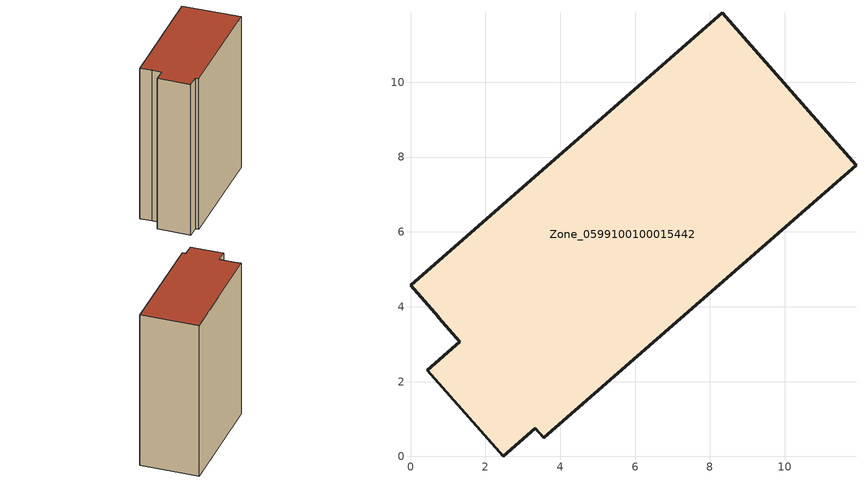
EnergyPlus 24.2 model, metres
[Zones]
Zone_0599100100015442
 floor ground (C_G): 0.76,3.71 0.73,3.73 0,4.57 8.33,11.86 11.9,7.78 3.56,0.5 3.34,0.76 2.48,0 0.45,2.31 1.32,3.07 z2.95
 wall outside (C_F): 11.9,7.78 8.33,11.86 0,4.57 0.73,3.73 0.76,3.71 1.32,3.07 0.45,2.31 2.48,0 3.34,0.76 3.56,0.5 11.9,7.78 z2.95:18.16
 roof outside (C_R): 0.73,3.73 0.76,3.71 1.32,3.07 0.45,2.31 2.48,0 3.34,0.76 3.56,0.5 11.9,7.78 8.33,11.86 0,4.57 z18.16
[BUILDING]
Pand.0599100100015442: North Axis=0; Terrain=City; Loads Convergence Tolerance Value=0.04; Temperature Convergence Tolerance Value=0.4; Solar Distribution=FullExterior; Maximum Number of Warmup Days=25; Minimum Number of Warmup Days=1
[Site:Location]
Rotterdam.The.Hague.AP_ZH_NLD Design_Conditions: Latitude=51.96; Longitude=4.45; Time Zone=1; Elevation=-4.5
[SITE:GROUNDTEMPERATURE:BUILDINGSURFACE]
18, 18, 18, 18, 18, 18, 18, 18, 18, 18, 18, 18
[MATERIAL] Thermal Absorptance=0.9; Solar Absorptance=0.7; Visible Absorptance=0.7
Name | Roughness | Thickness | Conductivity | Density | Specific Heat
G.TI.2015-2018 | MediumSmooth | 0.15 | 0.0428571 | 540 | 1210
F.TI.2015-2018 | Rough | 0.3 | 0.0666667 | 1920 | 840
R.TI.2015-2018 | MediumRough | 0.2 | 0.0333333 | 1500 | 1000
[CONSTRUCTION]
C_G: G.TI.2015-2018
C_F: F.TI.2015-2018
C_R: R.TI.2015-2018
[ZONE]
Zone_0599100100015442: Type=1; Multiplier=1; Ceiling Height=Autocalculate; Volume=Autocalculate; Floor Area=autocalculate; Part of Total Floor Area=Yes
[ZONEINFILTRATION:DESIGNFLOWRATE]
Infil_Zone_0599100100015442: Zone or ZoneList or Space or SpaceList=Zone_0599100100015442; Schedule=AlwaysOn; Design Flow Rate Calculation Method=Flow/Area; Flow Rate per Floor Area=0.0015; Constant Term Coefficient=1; Temperature Term Coefficient=0; Velocity Term Coefficient=0; Velocity Squared Term Coefficient=0
[HVACTEMPLATE:ZONE:IDEALLOADSAIRSYSTEM]
Zone_0599100100015442: Maximum Heating Supply Air Temperature=50; Minimum Cooling Supply Air Temperature=13; Maximum Heating Supply Air Humidity Ratio=0.0156; Minimum Cooling Supply Air Humidity Ratio=0.0077; Heating Limit=NoLimit; Cooling Limit=NoLimit; Dehumidification Control Type=ConstantSensibleHeatRatio; Cooling Sensible Heat Ratio=0.7; Dehumidification Setpoint=60; Humidification Control Type=None; Humidification Setpoint=30; Outdoor Air Method=None; Outdoor Air Flow Rate per Person=0.00944; Outdoor Air Flow Rate per Zone Floor Area=0; Outdoor Air Flow Rate per Zone=0; Demand Controlled Ventilation Type=None; Outdoor Air Economizer Type=NoEconomizer; Heat Recovery Type=None; Sensible Heat Recovery Effectiveness=0.7; Latent Heat Recovery Effectiveness=0.65
[ZONECONTROL:THERMOSTAT]
ThermostatControl_Zone_0599100100015442: Zone or ZoneList=Zone_0599100100015442; Control Type Schedule=DualSetpointControlType; Control 1=Thermostat_Zone_0599100100015442; Temperature Difference Between Cutout And Setpoint=0
[THERMOSTATSETPOINT:DUALSETPOINT]
Thermostat_Zone_0599100100015442: Heating Setpoint Temperature Schedule=HeatingSetpoint_Zone_0599100100015442; Cooling Setpoint Temperature Schedule=CoolingSetpoint_Zone_0599100100015442
[SCHEDULE:COMPACT]
HeatingSetpoint_Zone_0599100100015442: Through: 12/31, For: AllDays, Until: 24:00, 21
CoolingSetpoint_Zone_0599100100015442: Through: 12/31, For: AllDays, Until: 24:00, 24
DualSetpointControlType: Through: 12/31, For: AllDays, Until: 24:00, 4
AlwaysOn: Through: 12/31, For: AllDays, Until: 24:00, 1
